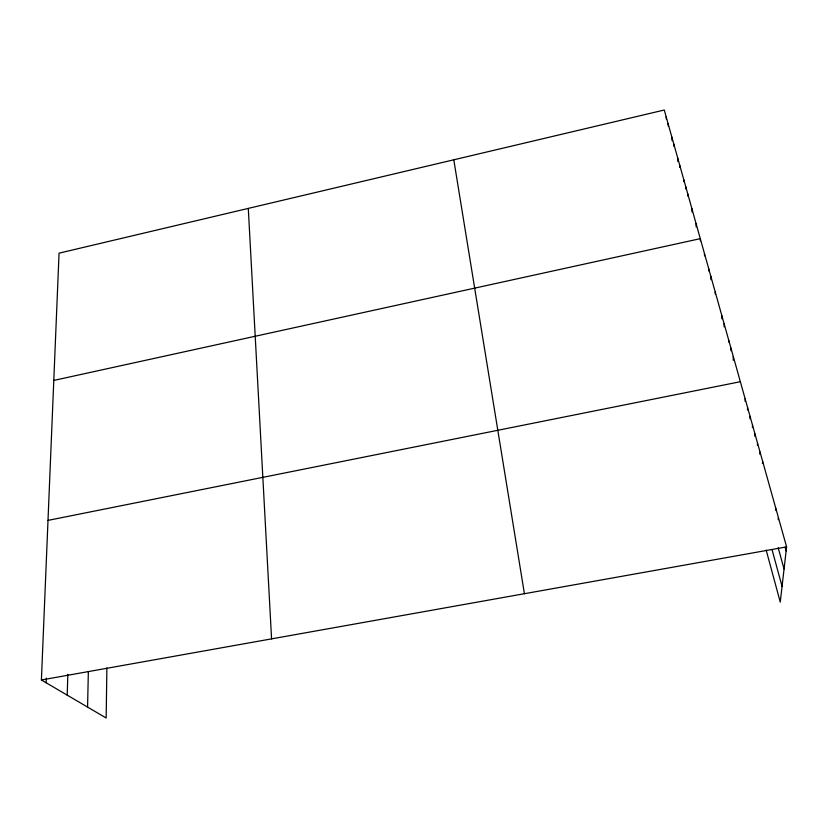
<?xml version="1.0" encoding="UTF-8"?>
<svg xmlns="http://www.w3.org/2000/svg" width="828" height="828" viewBox="0 0 828 828"><rect width="100%" height="100%" fill="white"/><g stroke="black" fill="none" stroke-linecap="round" stroke-linejoin="round"><path stroke-width="1.24" d="M728.65 342.026L728.661 339.946M730.938 350.741L730.958 348.174M733.235 360.284L733.277 356.454M106.884 667.927L106.16 717.99L41.4 679.985L59.057 253.161L664.273 110.01L786.6 546.873L780.255 602.101L766.179 550.123M87.571 707.081L88.348 671.808M745.086 401.332L745.159 398.879M67.213 695.137L67.844 674.323M747.508 409.995L747.591 407.562M749.961 418.74L750.044 416.329M46.171 682.789L46.358 678.091M752.424 427.548L752.517 425.157M754.908 436.428L755.012 434.058M757.403 445.381L757.527 443.042M759.928 454.406L760.063 452.088M762.474 463.504L762.619 461.217M775.525 510.162L775.712 507.999M778.196 519.725L778.403 517.593M53.789 380.425L700.291 238.661L700.364 240.896M48.003 520.388L740.356 381.708M41.4 679.985L786.6 546.873M785.099 547.308L786.124 550.972M778.165 547.691L784.054 569.012M772.048 549.688L782.067 586.359M453.785 159.804L524.414 593.707M666.157 116.727L666.302 119.139M668.051 123.486L668.186 125.887M671.87 137.148L672.077 140.729M673.806 144.051L673.94 146.432M248.296 208.408L271.574 638.874M677.718 158.013L677.894 161.553M679.695 165.082L679.809 167.432M683.69 179.355L683.804 181.684M685.708 186.579L685.812 188.898M687.747 193.845L687.851 196.153M691.866 208.563L692.001 211.989M696.048 223.488L696.162 226.893M704.483 253.596L704.535 255.821M708.727 268.769L708.768 270.963M710.879 276.438L710.931 279.709M715.216 291.953L715.247 294.106M721.861 315.675L721.871 318.842M724.107 323.696L724.117 326.853"/></g></svg>
